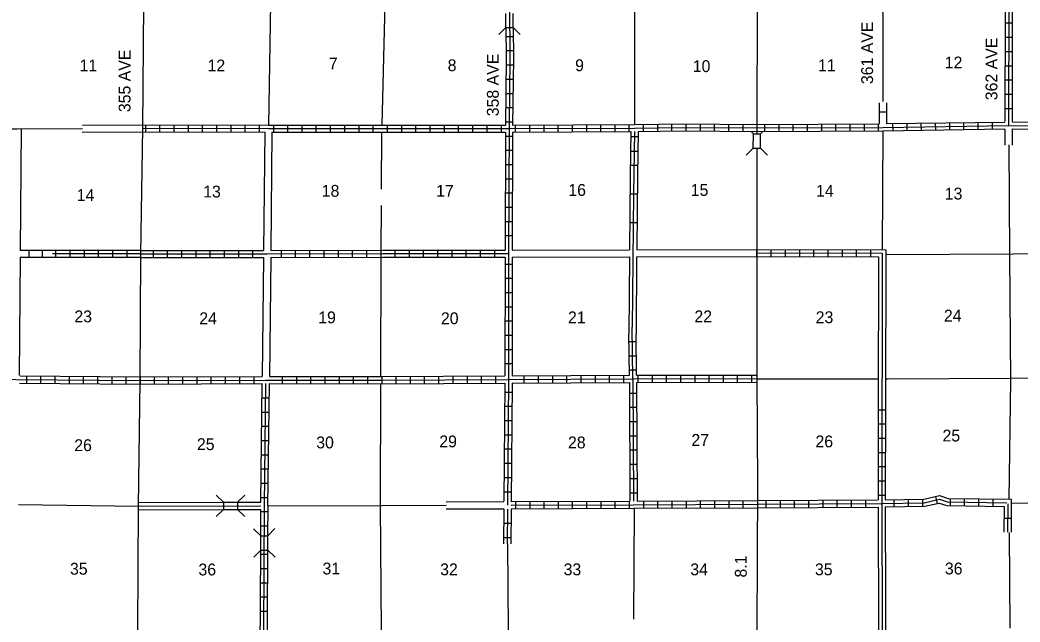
# Model space of a CAD drawing. Extents: x 1356832 to 1861225, y 15916437 to 16327402.
# Drawn here: x 1612489 to 1654667, y 16278915 to 16304306 of the extents above; entities that cross this region are included whole.
import ezdxf

# ---------------------------------------------------------------- set-up
doc = ezdxf.new("R2010")
doc.units = 0
for name, color, linetype in [('L10', 7, 'Continuous'), ('L11', 7, 'Continuous'), ('L13', 7, 'Continuous'), ('L14', 7, 'Continuous'), ('L18', 7, 'Continuous'), ('L28', 7, 'Continuous'), ('L3', 7, 'Continuous'), ('L30', 7, 'Continuous'), ('L4', 7, 'Continuous'), ('L8', 7, 'Continuous'), ('L9', 7, 'Continuous')]:
    doc.layers.add(name, color=color, linetype=linetype)

msp = doc.modelspace()

# ---------------------------------------------------------------- linework, layer by layer
at = {"layer": 'L10'}
for p, q in [((1638194, 16294322), (1638171, 16291059)), ((1638490, 16294322), (1638471, 16291063)), ((1648701, 16294322), (1648691, 16288055)), ((1649002, 16294617), (1648989, 16288055)), ((1617486, 16283952), (1621066, 16283963)), ((1621668, 16283963), (1622640, 16283963)), ((1617486, 16283651), (1621066, 16283662)), ((1621668, 16283662), (1622650, 16283662))]:
    msp.add_line(p, q, dxfattribs=at)
msp.add_lwpolyline([(1612535, 16299712), (1612492, 16294586)], dxfattribs=at)
at = {"layer": 'L11'}
for p, q in [((1654334, 16299713), (1654334, 16299027)), ((1654034, 16299703), (1654034, 16299027))]:
    msp.add_line(p, q, dxfattribs=at)
for points in [[(1615121, 16299875), (1617666, 16299887)], [(1615117, 16299573), (1617666, 16299586)], [(1622819, 16299581), (1622766, 16294586)], [(1623115, 16299581), (1623067, 16294586)], [(1622766, 16294285), (1622708, 16289269)], [(1623067, 16294285), (1623009, 16289269)], [(1633252, 16294602), (1638199, 16294618)], [(1633252, 16294306), (1638194, 16294322)], [(1638490, 16294322), (1643574, 16294327)], [(1638500, 16294618), (1643574, 16294628)], [(1630468, 16283987), (1632898, 16283994)], [(1630469, 16283686), (1632898, 16283693)], [(1648685, 16283762), (1648701, 16278635), (1648714, 16276005)], [(1648981, 16283773), (1649014, 16276029)]]:
    msp.add_lwpolyline(points, dxfattribs=at)
at = {"layer": 'L13'}
for p, q in [((1648883, 16299626), (1648852, 16294618)), ((1612428, 16283873), (1617486, 16283804))]:
    msp.add_line(p, q, dxfattribs=at)
for points in [[(1623136, 16310843), (1623057, 16305014), (1622977, 16299877)], [(1627882, 16310854), (1627877, 16305004), (1627750, 16299877)], [(1638426, 16299930), (1638426, 16305020), (1638416, 16310738)], [(1648902, 16300869), (1648891, 16302712), (1648875, 16306535), (1648849, 16310653)], [(1608351, 16299719), (1612386, 16299711), (1615119, 16299725)], [(1627740, 16299581), (1627724, 16297168)], [(1654192, 16299048), (1654218, 16294396), (1654266, 16289106), (1654197, 16284089)], [(1627719, 16296487), (1627703, 16294618)], [(1627708, 16294306), (1627692, 16289264)], [(1649002, 16294412), (1654393, 16294444), (1659322, 16294455)], [(1643574, 16289169), (1648690, 16289169)], [(1648991, 16289169), (1649102, 16289169), (1654266, 16289195), (1659456, 16289238), (1664407, 16289244)], [(1627692, 16288963), (1627676, 16283827)], [(1622952, 16283812), (1627750, 16283828), (1630469, 16283836)], [(1627675, 16283827), (1627724, 16278556), (1627708, 16273160), (1627740, 16267964)], [(1638389, 16283693), (1638368, 16279036)], [(1654298, 16283931), (1659466, 16283936), (1664377, 16284005)], [(1654208, 16282696), (1654241, 16278654)], [(1633046, 16282217), (1633083, 16278577), (1633036, 16273360)]]:
    msp.add_lwpolyline(points, dxfattribs=at)
at = {"layer": 'L18'}
for p, q in [((1632983, 16303985), (1632983, 16304587)), ((1633284, 16303985), (1633284, 16304587)), ((1632983, 16303985), (1632682, 16303689)), ((1632983, 16303985), (1633284, 16303985)), ((1633284, 16303985), (1633585, 16303689)), ((1643426, 16299502), (1643324, 16299604)), ((1643416, 16298905), (1643426, 16299502)), ((1643426, 16299502), (1643727, 16299502)), ((1643717, 16298905), (1643727, 16299502)), ((1643727, 16299502), (1643825, 16299604)), ((1643416, 16298905), (1643115, 16298610)), ((1643416, 16298905), (1643717, 16298905)), ((1643717, 16298905), (1644018, 16298604)), ((1621066, 16283963), (1620765, 16284264)), ((1621668, 16283963), (1621969, 16284264)), ((1621066, 16283963), (1621066, 16283662)), ((1621066, 16283963), (1621668, 16283963)), ((1621668, 16283963), (1621668, 16283662)), ((1621066, 16283662), (1620765, 16283361)), ((1621066, 16283662), (1621668, 16283662)), ((1621668, 16283662), (1621969, 16283361)), ((1622640, 16282548), (1622334, 16282849)), ((1622941, 16282553), (1623237, 16282853)), ((1622640, 16282548), (1622941, 16282553)), ((1622640, 16281946), (1622640, 16282548)), ((1622940, 16281951), (1622941, 16282553)), ((1622640, 16281946), (1622349, 16281650)), ((1622640, 16281946), (1622940, 16281951)), ((1622940, 16281951), (1623246, 16281655))]:
    msp.add_line(p, q, dxfattribs=at)
at = {"layer": 'L3'}
for points in [[(1643585, 16305252), (1643585, 16305062), (1643574, 16299755), (1643574, 16299502)], [(1643574, 16298905), (1643574, 16294481), (1643574, 16289179), (1643601, 16284686), (1643569, 16278614), (1643590, 16273239), (1643585, 16267954)]]:
    msp.add_lwpolyline(points, dxfattribs=at)
at = {"layer": 'L4'}
msp.add_lwpolyline([(1617460, 16267964), (1617465, 16273281), (1617465, 16278572), (1617486, 16283804), (1617560, 16289106), (1617592, 16294438), (1617666, 16299740), (1617708, 16304993), (1617766, 16307770)], dxfattribs=at)
at = {"layer": 'L8'}
for p, q in [((1654208, 16310780), (1654181, 16299861)), ((1654039, 16304703), (1654034, 16300019)), ((1654340, 16304703), (1654334, 16300019)), ((1654039, 16304180), (1654340, 16304180)), ((1632993, 16303610), (1633294, 16303610)), ((1654039, 16303578), (1654340, 16303578)), ((1632999, 16303013), (1633300, 16303013)), ((1654039, 16302981), (1654340, 16302981)), ((1632999, 16302411), (1633300, 16302411)), ((1654039, 16302380), (1654340, 16302380)), ((1632993, 16301815), (1633294, 16301815)), ((1654039, 16301778), (1654340, 16301778)), ((1632983, 16301213), (1633284, 16301213)), ((1654034, 16301181), (1654334, 16301181)), ((1632978, 16300611), (1633273, 16300611)), ((1648733, 16300811), (1648733, 16299930)), ((1649034, 16300811), (1649034, 16299935)), ((1654034, 16300579), (1654334, 16300579)), ((1648748, 16300431), (1649049, 16300431)), ((1617777, 16299887), (1617777, 16299586)), ((1618373, 16299887), (1618373, 16299586)), ((1618975, 16299887), (1618975, 16299586)), ((1619577, 16299887), (1619577, 16299586)), ((1620174, 16299887), (1620174, 16299586)), ((1620776, 16299877), (1620776, 16299581)), ((1621378, 16299877), (1621378, 16299581)), ((1621974, 16299877), (1621974, 16299581)), ((1622576, 16299877), (1622576, 16299581)), ((1623178, 16299877), (1623178, 16299581)), ((1623775, 16299877), (1623775, 16299581)), ((1624377, 16299877), (1624377, 16299581)), ((1624973, 16299877), (1624973, 16299581)), ((1625575, 16299877), (1625575, 16299581)), ((1626177, 16299877), (1626177, 16299581)), ((1626774, 16299877), (1626774, 16299581)), ((1627376, 16299877), (1627376, 16299581)), ((1627977, 16299877), (1627977, 16299581)), ((1628574, 16299877), (1628574, 16299581)), ((1629176, 16299877), (1629176, 16299581)), ((1629778, 16299877), (1629778, 16299581)), ((1630375, 16299877), (1630375, 16299581)), ((1630976, 16299877), (1630976, 16299581)), ((1631573, 16299877), (1631573, 16299581)), ((1632175, 16299877), (1632175, 16299581)), ((1632777, 16299877), (1632777, 16299581)), ((1632967, 16300014), (1633268, 16300014)), ((1633373, 16299877), (1633373, 16299581)), ((1633975, 16299877), (1633975, 16299581)), ((1634577, 16299887), (1634577, 16299586)), ((1635174, 16299887), (1635174, 16299586)), ((1635776, 16299887), (1635776, 16299586)), ((1636378, 16299887), (1636378, 16299586)), ((1636974, 16299887), (1636974, 16299586)), ((1637576, 16299898), (1637576, 16299597)), ((1638173, 16299898), (1638173, 16299597)), ((1638775, 16299903), (1638775, 16299602)), ((1639377, 16299914), (1639377, 16299613)), ((1639973, 16299919), (1639973, 16299618)), ((1640575, 16299930), (1640575, 16299629)), ((1641177, 16299919), (1641177, 16299618)), ((1641774, 16299919), (1641774, 16299618)), ((1642376, 16299914), (1642376, 16299613)), ((1642978, 16299914), (1642978, 16299613)), ((1643574, 16299903), (1643574, 16299602)), ((1643891, 16299903), (1643891, 16299602)), ((1644493, 16299914), (1644493, 16299613)), ((1645089, 16299914), (1645089, 16299613)), ((1645691, 16299914), (1645691, 16299613)), ((1646293, 16299919), (1646293, 16299618)), ((1646890, 16299919), (1646890, 16299618)), ((1647492, 16299919), (1647492, 16299618)), ((1648094, 16299930), (1648094, 16299629)), ((1648690, 16299930), (1648690, 16299629)), ((1649289, 16299938), (1649299, 16299633)), ((1649889, 16299945), (1649899, 16299644)), ((1650491, 16299956), (1650501, 16299655)), ((1651093, 16299961), (1651098, 16299660)), ((1651689, 16299972), (1651700, 16299671)), ((1652291, 16299977), (1652291, 16299681)), ((1652893, 16299993), (1652893, 16299697)), ((1653490, 16300004), (1653490, 16299703)), ((1632967, 16299412), (1633268, 16299412)), ((1638257, 16299597), (1638228, 16297757)), ((1638257, 16299386), (1638558, 16299386)), ((1638410, 16299597), (1638368, 16296973)), ((1638558, 16299602), (1638529, 16297757)), ((1632967, 16298810), (1633268, 16298810)), ((1638252, 16298779), (1638548, 16298779)), ((1632956, 16298214), (1633257, 16298214)), ((1638231, 16298187), (1638532, 16298187)), ((1632956, 16297612), (1633257, 16297612)), ((1632956, 16297010), (1633257, 16297010)), ((1632956, 16296413), (1633257, 16296413)), ((1632956, 16295811), (1633257, 16295811)), ((1632951, 16295215), (1633252, 16295215)), ((1617592, 16294586), (1612492, 16294586)), ((1617592, 16294285), (1612492, 16294285)), ((1612856, 16294586), (1612856, 16294285)), ((1613424, 16294580), (1613424, 16294279)), ((1617592, 16294438), (1613859, 16294438)), ((1613991, 16294586), (1613991, 16294285)), ((1614593, 16294586), (1614593, 16294285)), ((1615195, 16294586), (1615195, 16294285)), ((1615792, 16294586), (1615792, 16294285)), ((1616394, 16294586), (1616394, 16294285)), ((1616990, 16294586), (1616990, 16294285)), ((1618099, 16294586), (1618099, 16294285)), ((1618701, 16294586), (1618701, 16294285)), ((1619303, 16294586), (1619303, 16294285)), ((1619899, 16294586), (1619899, 16294285)), ((1620501, 16294586), (1620501, 16294285)), ((1621103, 16294586), (1621103, 16294285)), ((1621700, 16294586), (1621700, 16294285)), ((1622302, 16294586), (1622302, 16294285)), ((1623500, 16294586), (1623500, 16294285)), ((1624102, 16294586), (1624102, 16294285)), ((1624699, 16294597), (1624699, 16294296)), ((1625301, 16294597), (1625301, 16294296)), ((1625903, 16294597), (1625903, 16294296)), ((1626499, 16294597), (1626499, 16294296)), ((1627101, 16294602), (1627101, 16294306)), ((1627703, 16294602), (1627703, 16294306)), ((1628300, 16294602), (1628300, 16294306)), ((1628901, 16294602), (1628901, 16294306)), ((1629498, 16294602), (1629498, 16294306)), ((1630100, 16294602), (1630100, 16294306)), ((1630702, 16294602), (1630702, 16294306)), ((1631299, 16294602), (1631299, 16294306)), ((1631900, 16294602), (1631900, 16294306)), ((1632502, 16294602), (1632502, 16294306)), ((1643574, 16294628), (1649002, 16294617)), ((1643574, 16294327), (1643574, 16294628)), ((1643574, 16294481), (1648849, 16294470)), ((1643574, 16294327), (1648701, 16294322)), ((1644176, 16294327), (1644176, 16294628)), ((1644773, 16294327), (1644773, 16294628)), ((1645375, 16294327), (1645375, 16294628)), ((1645976, 16294327), (1645976, 16294628)), ((1646573, 16294322), (1646573, 16294618)), ((1647175, 16294322), (1647175, 16294618)), ((1647777, 16294322), (1647777, 16294618)), ((1648374, 16294322), (1648374, 16294618)), ((1648849, 16294470), (1648833, 16283910)), ((1632951, 16294011), (1633252, 16294011)), ((1632951, 16293414), (1633252, 16293414)), ((1632951, 16292812), (1633252, 16292812)), ((1632951, 16292210), (1633252, 16292210)), ((1632941, 16291614), (1633241, 16291614)), ((1638342, 16289169), (1638315, 16291344)), ((1632941, 16291012), (1633241, 16291012)), ((1638194, 16289322), (1638171, 16291059)), ((1638490, 16289322), (1638471, 16291063)), ((1638173, 16290748), (1638474, 16290748)), ((1632941, 16290410), (1633241, 16290410)), ((1638183, 16290146), (1638484, 16290146)), ((1632941, 16289813), (1633241, 16289813)), ((1612761, 16289296), (1612761, 16288995)), ((1613358, 16289285), (1613358, 16288989)), ((1613960, 16289280), (1613960, 16288979)), ((1614561, 16289280), (1614561, 16288979)), ((1615158, 16289269), (1615158, 16288968)), ((1615760, 16289269), (1615760, 16288968)), ((1616357, 16289264), (1616357, 16288963)), ((1616958, 16289264), (1616958, 16288963)), ((1617560, 16289253), (1617560, 16288952)), ((1617560, 16288952), (1617560, 16289253)), ((1618157, 16288952), (1618157, 16289253)), ((1618759, 16288952), (1618759, 16289253)), ((1619361, 16288963), (1619361, 16289264)), ((1619957, 16288963), (1619957, 16289264)), ((1620559, 16288963), (1620559, 16289264)), ((1621161, 16288963), (1621161, 16289264)), ((1621758, 16288968), (1621758, 16289269)), ((1622360, 16288968), (1622360, 16289269)), ((1623558, 16288968), (1623558, 16289269)), ((1624160, 16288968), (1624160, 16289269)), ((1624757, 16288968), (1624757, 16289269)), ((1625359, 16288963), (1625359, 16289264)), ((1625961, 16288963), (1625961, 16289264)), ((1626557, 16288963), (1626557, 16289264)), ((1627159, 16288963), (1627159, 16289264)), ((1627761, 16288963), (1627761, 16289264)), ((1628358, 16288963), (1628358, 16289264)), ((1628960, 16288968), (1628960, 16289269)), ((1629556, 16288968), (1629556, 16289269)), ((1630158, 16288979), (1630158, 16289280)), ((1630760, 16288979), (1630760, 16289280)), ((1631357, 16288989), (1631357, 16289285)), ((1631958, 16288989), (1631958, 16289285)), ((1632560, 16288995), (1632560, 16289296)), ((1633759, 16288995), (1633759, 16289296)), ((1634361, 16289005), (1634361, 16289306)), ((1634957, 16289005), (1634957, 16289306)), ((1635559, 16289005), (1635559, 16289306)), ((1636156, 16289010), (1636156, 16289311)), ((1636758, 16289010), (1636758, 16289311)), ((1637360, 16289010), (1637360, 16289311)), ((1637956, 16289021), (1637956, 16289322)), ((1638183, 16289544), (1638484, 16289544)), ((1638342, 16289169), (1638368, 16284010)), ((1638558, 16289021), (1638558, 16289322)), ((1639160, 16289021), (1639160, 16289322)), ((1639757, 16289021), (1639757, 16289322)), ((1640359, 16289021), (1640359, 16289322)), ((1640961, 16289021), (1640961, 16289322)), ((1641557, 16289026), (1641557, 16289327)), ((1642159, 16289026), (1642159, 16289327)), ((1642756, 16289026), (1642756, 16289327)), ((1643358, 16289026), (1643358, 16289327)), ((1638194, 16289021), (1638215, 16284010)), ((1638490, 16289021), (1638516, 16284010)), ((1622703, 16288372), (1622999, 16288372)), ((1632935, 16288614), (1633231, 16288614)), ((1638194, 16288572), (1638490, 16288572)), ((1632935, 16288013), (1633231, 16288013)), ((1638199, 16287970), (1638500, 16287970)), ((1648691, 16288055), (1648685, 16284063)), ((1648989, 16288055), (1648981, 16284068)), ((1622692, 16287770), (1622993, 16287770)), ((1648690, 16287870), (1648991, 16287870)), ((1622692, 16287173), (1622993, 16287173)), ((1632925, 16287411), (1633226, 16287411)), ((1638199, 16287368), (1638500, 16287368)), ((1648690, 16287268), (1648991, 16287268)), ((1632925, 16286814), (1633226, 16286814)), ((1638199, 16286772), (1638500, 16286772)), ((1648690, 16286671), (1648991, 16286671)), ((1622682, 16286571), (1622983, 16286571)), ((1632919, 16286212), (1633215, 16286212)), ((1622677, 16285969), (1622977, 16285969)), ((1638210, 16286170), (1638511, 16286170)), ((1648685, 16286070), (1648981, 16286070)), ((1622666, 16285373), (1622967, 16285373)), ((1632919, 16285610), (1633215, 16285610)), ((1638210, 16285568), (1638511, 16285568)), ((1648685, 16285473), (1648981, 16285473)), ((1632909, 16285013), (1633210, 16285013)), ((1638210, 16284971), (1638511, 16284971)), ((1622661, 16284771), (1622956, 16284771)), ((1648685, 16284871), (1648981, 16284871)), ((1622650, 16284169), (1622951, 16284169)), ((1632909, 16284412), (1633210, 16284412)), ((1638215, 16284369), (1638516, 16284369)), ((1648685, 16284269), (1648981, 16284269)), ((1651108, 16284206), (1651167, 16283910)), ((1651716, 16284126), (1651716, 16283831)), ((1652318, 16284121), (1652318, 16283820)), ((1652914, 16284105), (1652914, 16283804)), ((1633384, 16283994), (1633384, 16283693)), ((1633986, 16283994), (1633986, 16283693)), ((1634583, 16284005), (1634583, 16283704)), ((1635184, 16284005), (1635184, 16283704)), ((1635781, 16284005), (1635781, 16283704)), ((1636383, 16284005), (1636383, 16283704)), ((1636985, 16284005), (1636985, 16283704)), ((1637582, 16284010), (1637582, 16283715)), ((1638183, 16284010), (1638183, 16283715)), ((1638785, 16284010), (1638785, 16283715)), ((1639382, 16284021), (1639382, 16283720)), ((1639984, 16284021), (1639984, 16283720)), ((1640586, 16284021), (1640586, 16283720)), ((1641182, 16284026), (1641182, 16283730)), ((1641784, 16284026), (1641784, 16283730)), ((1642381, 16284026), (1642381, 16283730)), ((1642983, 16284037), (1642983, 16283736)), ((1643949, 16284037), (1643949, 16283736)), ((1644551, 16284047), (1644551, 16283746)), ((1645148, 16284047), (1645148, 16283746)), ((1645749, 16284047), (1645749, 16283746)), ((1646351, 16284053), (1646351, 16283752)), ((1646948, 16284053), (1646948, 16283752)), ((1647550, 16284053), (1647550, 16283752)), ((1648152, 16284063), (1648152, 16283762)), ((1649350, 16284068), (1649350, 16283773)), ((1649952, 16284079), (1649952, 16283778)), ((1650549, 16284095), (1650549, 16283794)), ((1653516, 16284095), (1653516, 16283794)), ((1654002, 16283789), (1653991, 16282711)), ((1654150, 16283894), (1654139, 16282711)), ((1654298, 16284089), (1654292, 16282711)), ((1622650, 16283572), (1622951, 16283572)), ((1653991, 16283297), (1654292, 16283297)), ((1622640, 16282970), (1622941, 16282970)), ((1632897, 16283083), (1633195, 16283081)), ((1632893, 16282486), (1633191, 16282484)), ((1622640, 16281772), (1622941, 16281772)), ((1622634, 16281170), (1622935, 16281170)), ((1622634, 16280573), (1622935, 16280573)), ((1622624, 16279971), (1622925, 16279971)), ((1622624, 16279369), (1622925, 16279369))]:
    msp.add_line(p, q, dxfattribs=at)
for points in [[(1633152, 16310812), (1633136, 16304962), (1633152, 16302702), (1633115, 16299877), (1633099, 16294454), (1633094, 16289148), (1633051, 16283847)], [(1632983, 16303985), (1632999, 16302702), (1632967, 16299877)], [(1633284, 16303985), (1633300, 16302702), (1633268, 16299877)], [(1643574, 16299755), (1648886, 16299776), (1654181, 16299861), (1659292, 16299845), (1664593, 16299887), (1666784, 16299914), (1667291, 16300151), (1667814, 16299930), (1668474, 16299903), (1672814, 16299914), (1674989, 16299914)], [(1617666, 16299887), (1622967, 16299877), (1627840, 16299877), (1632967, 16299877)], [(1617666, 16299740), (1622967, 16299729), (1627840, 16299729), (1633115, 16299729), (1638410, 16299745), (1640427, 16299776), (1643574, 16299755)], [(1633268, 16299877), (1638410, 16299898), (1640427, 16299930), (1643574, 16299903)], [(1643574, 16299903), (1648733, 16299930)], [(1648883, 16299626), (1654034, 16299713)], [(1649034, 16299935), (1654034, 16300004)], [(1654334, 16300014), (1659139, 16299993)], [(1654350, 16299713), (1659134, 16299697)], [(1617666, 16299586), (1622819, 16299581)], [(1623115, 16299581), (1627840, 16299581), (1632967, 16299581)], [(1632967, 16299581), (1632951, 16294602)], [(1633268, 16299581), (1633252, 16294602)], [(1633268, 16299581), (1638257, 16299597)], [(1638558, 16299602), (1640427, 16299629), (1643574, 16299602)], [(1643574, 16299602), (1648884, 16299629)], [(1617592, 16294586), (1622766, 16294586)], [(1617592, 16294438), (1622919, 16294438), (1627793, 16294454), (1633099, 16294454)], [(1617592, 16294285), (1622766, 16294285)], [(1623067, 16294586), (1627793, 16294602), (1632951, 16294602)], [(1623067, 16294285), (1627793, 16294306), (1632951, 16294306)], [(1632951, 16294306), (1632941, 16289296)], [(1633252, 16294306), (1633241, 16289296)], [(1602185, 16289227), (1608009, 16289206), (1612307, 16289148), (1617560, 16289106)], [(1612492, 16289296), (1617560, 16289253)], [(1617560, 16289253), (1622708, 16289269)], [(1617560, 16289106), (1622861, 16289121), (1627766, 16289111), (1633094, 16289148), (1638342, 16289169), (1643574, 16289179)], [(1623009, 16289269), (1627766, 16289264), (1632941, 16289296)], [(1633241, 16289296), (1638194, 16289322)], [(1638490, 16289322), (1643574, 16289327)], [(1612465, 16288995), (1617560, 16288952)], [(1617560, 16288952), (1622708, 16288968)], [(1622650, 16283968), (1622708, 16288968)], [(1622719, 16267964), (1622740, 16273271), (1622798, 16283810), (1622861, 16288968)], [(1622949, 16283812), (1623009, 16288968)], [(1623009, 16288968), (1627766, 16288963), (1632941, 16288995)], [(1632941, 16288995), (1632898, 16284005)], [(1633241, 16288995), (1633199, 16283989)], [(1633241, 16288995), (1638194, 16289021)], [(1638490, 16289021), (1643574, 16289026)], [(1648981, 16284068), (1650607, 16284095), (1651272, 16284248), (1651631, 16284126), (1654298, 16284089)], [(1622941, 16282553), (1622952, 16283812)], [(1632898, 16283693), (1632889, 16282217)], [(1633199, 16283994), (1638215, 16284010)], [(1633199, 16283847), (1638368, 16283862), (1643585, 16283889)], [(1633199, 16283693), (1638368, 16283715), (1643585, 16283736)], [(1638516, 16284010), (1643585, 16284037)], [(1643585, 16283889), (1648833, 16283910), (1650623, 16283947), (1651267, 16284089), (1651610, 16283979), (1654118, 16283936)], [(1643585, 16284037), (1648685, 16284063)], [(1643585, 16283736), (1648685, 16283762)], [(1648981, 16283773), (1650644, 16283794), (1651256, 16283931), (1651584, 16283831), (1654002, 16283789)], [(1622640, 16282548), (1622650, 16283662)], [(1633049, 16283679), (1633041, 16282217)], [(1633199, 16283678), (1633190, 16282216)], [(1622592, 16273419), (1622640, 16281946)], [(1622867, 16267964), (1622893, 16273271), (1622941, 16281951)]]:
    msp.add_lwpolyline(points, dxfattribs=at)
at = {"layer": 'L9'}
for p, q in [((1638228, 16297757), (1638199, 16294618)), ((1638529, 16297757), (1638500, 16294618)), ((1638215, 16296973), (1638516, 16296973)), ((1638368, 16296973), (1638315, 16291344)), ((1638210, 16295769), (1638511, 16295769)), ((1617486, 16283804), (1622650, 16283810))]:
    msp.add_line(p, q, dxfattribs=at)
for points in [[(1612492, 16294285), (1612460, 16289311)], [(1648833, 16283910), (1648849, 16278635), (1648875, 16273260), (1648865, 16267996)]]:
    msp.add_lwpolyline(points, dxfattribs=at)

# ---------------------------------------------------------------- texts
at = {"layer": 'L14'}
for s, p in [('7', (1625517, 16302221)), ('11', (1615000, 16302137)), ('12', (1620401, 16302137)), ('13', (1620216, 16296820)), ('18', (1625216, 16296851)), ('14', (1614883, 16296672)), ('23', (1614783, 16291555)), ('24', (1620052, 16291476)), ('19', (1625068, 16291513)), ('25', (1619952, 16286165)), ('30', (1624984, 16286238)), ('26', (1614778, 16286122)), ('35', (1614598, 16280911)), ('36', (1620015, 16280879)), ('31', (1625248, 16280921))]:
    msp.add_text(s, height=500, rotation=0, dxfattribs=at).set_placement(p)
for s, p in [('12', (1651494, 16302263)), ('8', (1630528, 16302147)), ('9', (1635903, 16302147)), ('10', (1640866, 16302110)), ('11', (1646151, 16302147)), ('17', (1630042, 16296851)), ('16', (1635617, 16296888)), ('15', (1640781, 16296888)), ('14', (1646066, 16296851)), ('13', (1651494, 16296735)), ('20', (1630243, 16291476)), ('21', (1635602, 16291513)), ('22', (1640934, 16291555)), ('23', (1646050, 16291519)), ('24', (1651457, 16291587)), ('29', (1630174, 16286281)), ('28', (1635602, 16286238)), ('27', (1640808, 16286344)), ('26', (1646040, 16286281)), ('25', (1651399, 16286529)), ('32', (1630211, 16280885)), ('33', (1635417, 16280885)), ('34', (1640760, 16280885)), ('35', (1646019, 16280885)), ('36', (1651499, 16280921))]:
    msp.add_text(s, height=500, dxfattribs=at).set_placement(p)
at = {"layer": 'L28'}
msp.add_text('8.1', height=500, rotation=90, dxfattribs=at).set_placement((1643141, 16280789))
at = {"layer": 'L30'}
for s, p in [('361 AVE', (1648469, 16301601)), ('362 AVE', (1653714, 16300923)), ('355 AVE', (1617150, 16300420)), ('358 AVE', (1632682, 16300246))]:
    msp.add_text(s, height=500, rotation=90, dxfattribs=at).set_placement(p)

doc.saveas('drawing.dxf')
